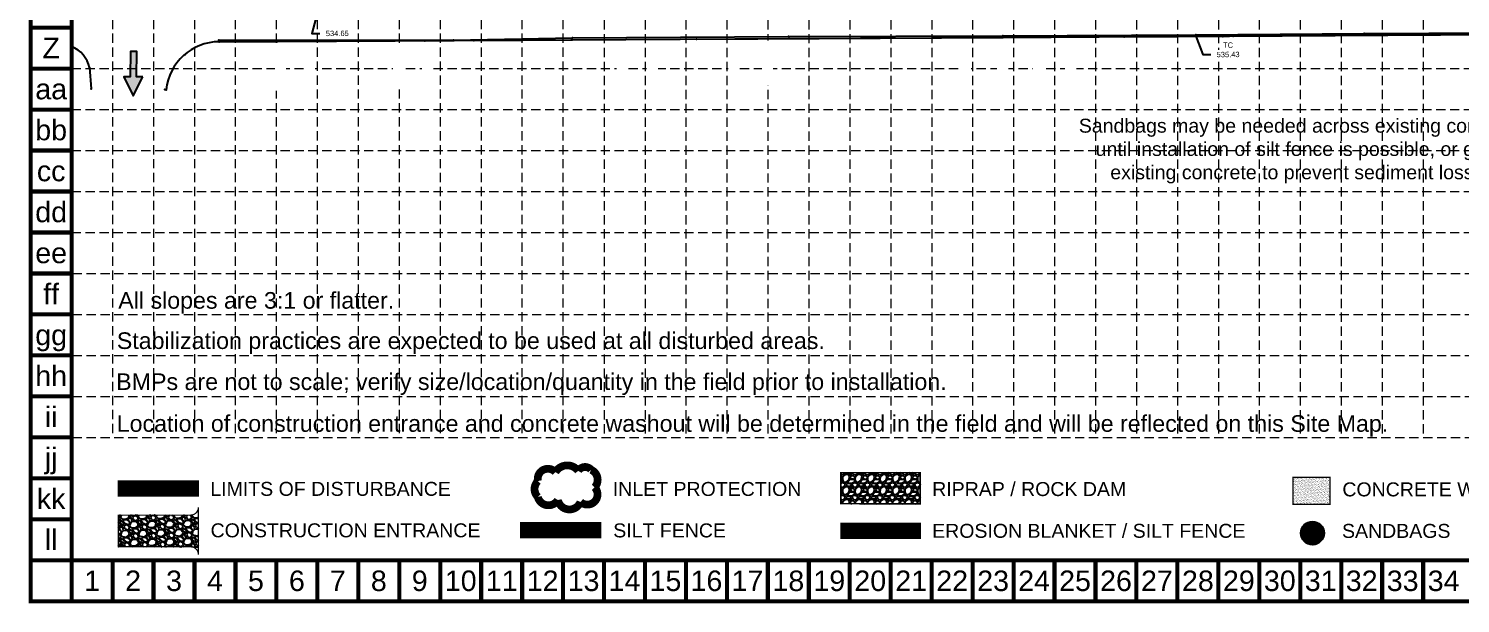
# Model space of a CAD drawing. Header units: feet. Extents: x 6046 to 7000, y 4530 to 5165.
# Drawn here: x 6046 to 6566, y 4568 to 4777 of the extents above; entities that cross this region are included whole.
import ezdxf
from ezdxf.enums import TextEntityAlignment as Align

# ---------------------------------------------------------------- set-up
doc = ezdxf.new("R2010")
doc.units = ezdxf.units.FT
doc.header["$LTSCALE"] = 30
doc.header["$MEASUREMENT"] = 0
for name, pattern in [('ACAD_ISO02W100', [15, 12, -3]), ('HIDDEN', [0.375, 0.25, -0.125]), ('LEADER_LINE', [2, 1, 1])]:
    doc.linetypes.add(name, pattern=pattern)
for name, color, linetype in [('1 FLOW ARROWS', 7, 'Continuous'), ('20070516_TOPO', 1, 'Continuous'), ('20070706_TOPO', 1, 'Continuous'), ('BASE', 7, 'Continuous'), ('GRID', 254, 'HIDDEN'), ('LEGEND', 1, 'Continuous'), ('PAVING_PLAN', 1, 'Continuous'), ('TOPO_MAP', 1, 'Continuous')]:
    doc.layers.add(name, color=color, linetype=linetype)
doc.styles.add("L200'", font='ARIAL.TTF', dxfattribs={"height": 0.001969})
doc.styles.get("Standard").update_dxf_attribs({"font": 'ARIAL.TTF'})

# ---------------------------------------------------------------- blocks, each defined once
blk = doc.blocks.new('arrow')
blk.add_lwpolyline([(-67, -25.4), (-59.3, -25.4), (-59.6, -56.1), (-51.9, -56.2), (-51.6, -25.5), (-44, -25.5), (-55.3, -2.4), (-67, -25.4)], close=True)
at = {"color": 254}
for points in [[(-44, -25.5), (-67, -25.4), (-55.3, -2.4), (-67, -25.4)], [(-59.6, -56.1), (-51.9, -56.2), (-59.3, -25.4), (-51.6, -25.5)]]:
    blk.add_solid(points, dxfattribs=at)

msp = doc.modelspace()

# ---------------------------------------------------------------- hatches: boundary and pattern name
h = msp.add_hatch()
h.set_pattern_fill('ANSI31', color=3, style=0)
edge = h.paths.add_edge_path()
edge.add_arc((6512.54, 4593.8), 4.21, 0, 360)
at = {"layer": 'BASE'}
h = msp.add_hatch(dxfattribs=at)
h.set_pattern_fill('AR-SAND', color=30, scale=0.392748, style=0)
h.set_pattern_definition([(37.5, (6837.7866, 4574.7898), (-0.0247405, 0.7567557), [0, -0.5969766, 0, -0.6676712, 0, -0.6382151]), (7.5, (6837.7866, 4574.7898), (0.6950758, 1.1083915), [0, -0.3220531, 0, -0.5380644, 0, -0.2061926]), (327.5, (6837.3035, 4574.7898), (1.2230722, 0.0022226), [0, -0.1963739, 0, -0.7069459, 0, -0.9229572]), (317.5, (6837.3035, 4574.7898), (1.1806494, 0.344705), [0, -0.0981869, 0, -0.4634423, 0, -0.5302094])])
h.paths.add_polyline_path([(6518.89, 4604.25), (6518.89, 4614.06), (6505.44, 4614.06), (6505.44, 4604.25)])
at = {"layer": 'LEGEND', "linetype": 'ACAD_ISO02W100'}
h = msp.add_hatch(dxfattribs=at)
h.set_pattern_fill('GRAVEL', color=240, scale=4.537691, style=0)
h.set_pattern_definition([(228.0128, (6018.16964, 4375.32462), (-36.30152384, -40.83922943), [0.610483, -60.437912]), (184.9697, (6017.76124, 4374.87085), (54.45230256, 4.53765204), [1.047608, -103.713136]), (132.5104, (6016.71758, 4374.7801), (45.3768727, -49.91464567), [0.73868, -73.12958]), (267.2737, (6014.94788, 4373.64568), (4.53767341, 90.75383099), [0.953995, -94.445505]), (292.8337, (6014.9025, 4372.69276), (-22.68850236, 54.45228151), [0.935468, -92.611438]), (357.2737, (6015.26551, 4371.8306), (-90.75383099, 4.53767341), [0.953995, -94.445505]), (37.6942, (6016.21843, 4371.78522), (-58.990022605, -45.376871287), [1.26161, -124.899273]), (72.2553, (6017.21672, 4372.55663), (31.763889215, 99.829195514), [1.19109, -117.917907]), (121.4296, (6017.57974, 4373.69105), (-36.30156922, 58.98996675), [0.957226, -94.76548]), (175.2364, (6017.0806, 4374.50784), (49.9146106, -4.53765306), [1.09282, -53.54822]), (222.3974, (6015.99154, 4374.59859), (-54.452331147, -49.91457038), [1.413255, -139.912343]), (138.8141, (6019.4402, 4373.6003), (-31.76385375, 27.2261367), [0.48236, -47.753957]), (171.4692, (6019.07717, 4373.91794), (58.98998149, -9.07541886), [0.91769, -90.85144]), (225, (6018.1696, 4374.054), (-5e-16, -4.537693), [0.641725, -5.775537]), (203.1986, (6017.852, 4374.5986), (22.6884562, 9.075389), [0.34558, -34.212447]), (291.8014, (6017.5344, 4374.4625), (-4.537691, 13.6130757), [0.488723, -23.947494]), (30.9638, (6017.7159, 4374.0087), (13.6130655, 9.0753942), [0.793774, -25.665287]), (161.5651, (6018.3965, 4374.4171), (9.075385, -4.537684), [0.573977, -13.775465]), (16.3895, (6014.9025, 4374.46246), (45.3769248, 13.61304137), [0.80408, -79.60402]), (70.3462, (6015.6739, 4374.68935), (-18.15074436, -49.914616), [0.674578, -66.783057]), (293.1986, (6018.3965, 4375.3246), (-9.075389, 22.6884562), [0.69116, -33.86687]), (343.6105, (6018.66878, 4374.68935), (-45.3769248, 13.61304137), [0.80408, -79.60402]), (339.444, (6014.9025, 4371.6491), (-22.6884658, 9.0753648), [0.7754, -37.994653]), (294.7751, (6015.62853, 4371.37683), (-22.68842197, 49.91462183), [0.649698, -64.320157]), (66.8014, (6018.4419, 4370.78693), (9.075389, 22.6884562), [0.69116, -33.86687]), (17.354, (6018.71416, 4371.4222), (-58.98999843, -18.15074098), [0.760658, -75.304914]), (69.444, (6016.21843, 4370.78693), (-9.0753648, -22.6884658), [0.3877, -38.382354]), (101.3099, (6018.1696, 4370.7869), (-4.5376807, 18.1507693), [0.231377, -22.9064]), (165.9638, (6018.1243, 4371.0138), (13.613077, -4.5376827), [0.93547, -17.77391]), (186.009, (6017.21672, 4371.2407), (45.3769137, 4.53768839), [0.866926, -85.825547]), (303.6901, (6017.7159, 4373.6003), (-4.5376975, 9.075381), [0.654435, -15.706443]), (353.1572, (6018.07888, 4373.05578), (77.14075232, -9.07541926), [1.142563, -113.11359]), (60.9454, (6019.2133, 4372.91965), (-18.15076605, -31.7638421), [0.467183, -46.25121]), (90, (6019.44, 4373.328), (-4.53769, 4.53769), [0.27226, -4.26543]), (120.2564, (6017.12597, 4371.37683), (18.15074273, -31.76385152), [0.630394, -62.40923]), (48.0128, (6016.80833, 4371.92135), (36.30152384, 40.83922943), [1.220966, -59.82743]), (0, (6017.625, 4372.829), (4.53769, 4.53769), [1.1798, -3.35789]), (325.3048, (6018.8049, 4372.8289), (-45.37688877, 31.76387945), [0.717473, -71.02973]), (254.0546, (6019.3948, 4372.4205), (-4.537691, -18.1507665), [0.660697, -32.374196]), (207.646, (6019.2133, 4371.78522), (-86.21611914, -45.376949825), [1.075728, -106.497232]), (175.4261, (6018.26039, 4371.28608), (-58.989991806, 4.53766789), [1.13805, -112.666678])])
h.paths.add_polyline_path([(6341.04, 4604.49), (6369.92, 4604.44), (6369.92, 4615.78), (6341.04, 4615.74)])
at = {"layer": 'LEGEND'}
h = msp.add_hatch(dxfattribs=at)
h.set_pattern_fill('GRAVEL', color=4, scale=4.587367, angle=-43.9343, style=0)
h.set_pattern_definition([(184.078545, (-333.73067, 1813.9211), (-55.074020746, -4.268866423), [0.617166, -61.0995483]), (141.0354448, (-334.34627, 1813.87722), (42.825203251, -34.8908756047), [1.0590763, -104.848522]), (88.576145, (-335.16974, 1814.5432), (-1.976265105, -68.167476651), [0.7467683, -73.9301576]), (223.339445, (-337.25383, 1814.95864), (66.960807676, 62.8877541064), [0.964439, -95.4794346]), (248.899445, (-337.95527, 1814.29673), (21.676678409, 55.556705049), [0.9457087, -93.6252896]), (313.339445, (-338.29573, 1813.41443), (-62.8877541064, 66.960807676), [0.964439, -95.4794346]), (353.7599448, (-337.63382, 1812.713), (-74.7745317606, 8.341990877), [1.275421, -126.2665912]), (28.3210448, (-336.36595, 1812.57437), (93.147753898, 50.3975673507), [1.204129, -119.2087982]), (77.495345, (-335.30596, 1813.14562), (14.948953294, 68.40881888), [0.967705, -95.8029128]), (131.302145, (-335.09643, 1814.09037), (33.15599831, -38.315014592), [1.1047848, -54.134434]), (178.4631448, (-335.82562, 1814.92033), (-74.653871351, 1.8555906255), [1.4287264, -141.444015]), (94.879845, (-334.01517, 1811.77457), (-4.02754312, 42.101233361), [0.4876417, -48.2767374]), (127.534945, (-334.05665, 1812.26045), (36.580133403, -47.984319435), [0.9277354, -91.846024]), (181.065745, (-334.622, 1812.996), (-3.1828655, -3.3035313), [0.64875, -5.8387644]), (159.264345, (-334.4712, 1813.61535), (22.88338353, -9.30725668), [0.3493647, -34.586983]), (247.867145, (-334.7979, 1813.73905), (6.24506436, 13.09345584), [0.4940732, -24.2096564]), (347.029545, (-334.98405, 1813.2814), (16.27632108, -2.94151845), [0.8024636, -25.9462547]), (117.630845, (-334.202, 1813.1013), (3.42420253, -9.66925532), [0.5802607, -13.92627]), (332.455245, (-336.71395, 1815.5851), (42.583879975, -21.918085162), [0.8128815, -80.4754729]), (26.411945, (-335.9932, 1815.2092), (-48.22562139, -23.60739697), [0.6819626, -67.5141557]), (249.264345, (-333.5655, 1813.762), (9.30725668, 22.88338353), [0.6987248, -34.237623]), (299.676245, (-333.81288, 1813.1085), (-23.486739489, 41.7392184775), [0.8128815, -80.4754729]), (295.509745, (-338.68733, 1813.5369), (-10.151941107, 22.52137555), [0.7838893, -38.410595]), (250.840845, (-338.34973, 1812.82945), (18.493894765, 52.253141571), [0.65681, -65.0242933]), (22.867145, (-336.7153, 1810.4266), (22.521386426, 10.15191716), [0.6987248, -34.237623]), (333.419745, (-336.0715, 1810.69814), (-55.677340311, 28.16314187), [0.768985, -76.1293048]), (25.509745, (-338.33405, 1811.9862), (-22.52137555, -10.151941107), [0.3919447, -38.8025396]), (57.375645, (-336.9135, 1810.6176), (9.4279379, 16.39698042), [0.23391, -23.157163]), (122.029545, (-336.7874, 1810.8146), (6.72773425, -12.85211901), [0.9457087, -17.9684882]), (142.074745, (-337.28898, 1811.61634), (36.218163957, -28.525116038), [0.8764165, -86.7651112]), (259.755845, (-335.2705, 1812.984), (3.0621929, 9.78992776), [0.6615993, -15.8783873]), (309.2229448, (-335.38817, 1812.33301), (49.7942576813, -60.7157810943), [1.1550716, -114.3518865]), (17.011145, (-334.65777, 1811.4382), (-35.494173678, -10.393254983), [0.472297, -46.757539]), (46.065745, (-334.206, 1811.5764), (-0.1206658, 6.4863947), [0.275242, -4.3121252]), (76.322145, (-337.25957, 1811.7791), (-9.065955096, -35.856161496), [0.6372954, -63.0924474]), (4.078545, (-337.10887, 1812.39833), (55.074020746, 4.268866423), [1.234332, -60.4823822]), (316.065745, (-335.8777, 1812.486), (6.4863947, 0.1206658), [1.1927155, -3.3946518]), (281.370545, (-335.01875, 1811.65857), (-10.755204725, 54.953366721), [0.725327, -71.8073167]), (210.120345, (-334.87575, 1810.9475), (-16.034988213, -10.031257276), [0.6679298, -32.7286084]), (163.7117448, (-335.45349, 1810.6123), (-94.595730214, 27.4390838677), [1.0875042, -107.6630967]), (131.4918448, (-336.49734, 1810.91732), (-39.76304712, 44.680753119), [1.150507, -113.9000812])])
edge = h.paths.add_edge_path()
edge.add_line((6107.47, 4586), (6107.47, 4603.2))
edge.add_arc((6104.6, 4603.2), 2.87, -89.9609, 0, ccw=False)
edge.add_line((6104.6, 4600.33), (6078.32, 4600.33))
edge.add_line((6078.32, 4600.33), (6078.32, 4588.85))
edge.add_line((6078.32, 4588.85), (6104.6, 4588.86))
edge.add_arc((6104.6, 4586), 2.87, 0, 90.0391, ccw=False)

# ---------------------------------------------------------------- linework, layer by layer
at = {"color": 3}
msp.add_circle((6512.54, 4593.8), 4.21, dxfattribs=at)
at = {"layer": '20070516_TOPO', "color": 7, "linetype": 'Continuous'}
for p, q in [((6200.23, 4772.9), (6243.43, 4773.75)), ((6243.43, 4773.75), (6321.99, 4774.26)), ((6321.99, 4774.26), (6399.97, 4774.5)), ((6322.21, 4773.5), (6400.01, 4773.89)), ((6399.97, 4774.5), (6470.18, 4774.91)), ((6400.01, 4773.89), (6470.13, 4774.34)), ((6470.13, 4774.34), (6531.28, 4774.75)), ((6470.18, 4774.91), (6531.4, 4775.34)), ((6531.28, 4774.75), (6638.66, 4775.22)), ((6531.4, 4775.34), (6637.78, 4775.95)), ((6114.94, 4772.89), (6200.23, 4772.9)), ((6115, 4772.36), (6243.18, 4773.04)), ((6243.18, 4773.04), (6322.21, 4773.5))]:
    msp.add_line(p, q, dxfattribs=at)
msp.add_arc((6115.1, 4752.88), 19.48, 90.3032, 174.0699, dxfattribs=at)
for p in [(6243.43, 4773.75), (6321.99, 4774.26), (6399.97, 4774.5), (6400.01, 4773.89), (6470.13, 4774.34), (6470.18, 4774.91), (6531.28, 4774.75), (6531.4, 4775.34), (6114.94, 4772.89), (6115, 4772.36), (6200.23, 4772.9), (6243.18, 4773.04), (6322.21, 4773.5), (6095.27, 4754.97), (6095.72, 4754.89)]:
    msp.add_point(p, dxfattribs=at)
at = {"layer": '20070706_TOPO', "color": 7, "linetype": 'Continuous'}
for p, q in [((6288.55, 4773.32), (6399.97, 4773.95)), ((6444.05, 4774.13), (6886.09, 4776.81)), ((6207.62, 4772.81), (6243.36, 4773.03)), ((6067.82, 4762.95), (6068.5, 4755.26))]:
    msp.add_line(p, q, dxfattribs=at)
msp.add_arc((6057.48, 4760.81), 10.56, 11.6967, 68.1976, dxfattribs=at)
for p in [(6399.97, 4773.95), (6444.05, 4774.13), (6479.92, 4774.23), (6483.69, 4774.43), (6189.83, 4772.71), (6207.62, 4772.81), (6243.36, 4773.03), (6288.55, 4773.32), (6102.69, 4767.68), (6067.82, 4762.96), (6067.82, 4762.95), (6068.5, 4755.26)]:
    msp.add_point(p, dxfattribs=at)
at = {"layer": 'BASE', "const_width": 1.49}
for points in [[(6061.37, 4777.5), (6046.48, 4777.5)], [(6061.37, 4762.61), (6046.48, 4762.61)], [(6061.37, 4747.71), (6046.48, 4747.71)], [(6061.37, 4732.82), (6046.48, 4732.82)], [(6061.37, 4717.93), (6046.48, 4717.93)], [(6061.37, 4703.04), (6046.48, 4703.04)], [(6061.37, 4688.15), (6046.48, 4688.15)], [(6061.37, 4673.26), (6046.48, 4673.26)], [(6061.37, 4658.37), (6046.48, 4658.37)], [(6061.37, 4643.48), (6046.48, 4643.48)], [(6061.37, 4628.58), (6046.48, 4628.58)], [(6061.37, 4613.69), (6046.48, 4613.69)], [(6061.37, 4598.8), (6046.48, 4598.8)], [(6061.37, 4583.91), (6046.48, 4583.91)], [(6061.37, 4569.02), (6061.37, 4583.91)], [(6076.26, 4569.02), (6076.26, 4583.91)], [(6091.15, 4569.02), (6091.15, 4583.91)], [(6106.04, 4569.02), (6106.04, 4583.91)], [(6120.94, 4569.02), (6120.94, 4583.91)], [(6135.83, 4569.02), (6135.83, 4583.91)], [(6150.72, 4569.02), (6150.72, 4583.91)], [(6165.61, 4569.02), (6165.61, 4583.91)], [(6180.5, 4569.02), (6180.5, 4583.91)], [(6195.39, 4569.02), (6195.39, 4583.91)], [(6210.28, 4569.02), (6210.28, 4583.91)], [(6225.17, 4569.02), (6225.17, 4583.91)], [(6240.07, 4569.02), (6240.07, 4583.91)], [(6254.96, 4569.02), (6254.96, 4583.91)], [(6269.85, 4569.02), (6269.85, 4583.91)], [(6284.74, 4569.02), (6284.74, 4583.91)], [(6299.63, 4569.02), (6299.63, 4583.91)], [(6314.52, 4569.02), (6314.52, 4583.91)], [(6329.41, 4569.02), (6329.41, 4583.91)], [(6344.3, 4569.02), (6344.3, 4583.91)], [(6359.2, 4569.02), (6359.2, 4583.91)], [(6374.09, 4569.02), (6374.09, 4583.91)], [(6388.98, 4569.02), (6388.98, 4583.91)], [(6403.87, 4569.02), (6403.87, 4583.91)], [(6418.76, 4569.02), (6418.76, 4583.91)], [(6433.65, 4569.02), (6433.65, 4583.91)], [(6448.54, 4569.02), (6448.54, 4583.91)], [(6463.43, 4569.02), (6463.43, 4583.91)], [(6478.33, 4569.02), (6478.33, 4583.91)], [(6493.22, 4569.02), (6493.22, 4583.91)], [(6508.11, 4569.02), (6508.11, 4583.91)], [(6523, 4569.02), (6523, 4583.91)], [(6537.89, 4569.02), (6537.89, 4583.91)], [(6552.78, 4569.02), (6552.78, 4583.91)]]:
    msp.add_lwpolyline(points, dxfattribs=at)
at = {"layer": 'BASE', "color": 30, "const_width": 0.491}
msp.add_lwpolyline([(6505.44, 4604.25), (6518.89, 4604.25), (6518.89, 4614.06), (6505.44, 4614.06)], close=True, dxfattribs=at)
at = {"layer": 'GRID', "color": 252, "linetype": 'HIDDEN', "lineweight": 0, "ltscale": 0.45}
for p, q in [((6076.21, 5149.92), (6076.21, 4628.52)), ((6091.1, 5149.92), (6091.1, 4628.52)), ((6105.99, 5149.92), (6105.99, 4628.52)), ((6120.89, 5149.92), (6120.89, 4628.52)), ((6135.78, 5149.92), (6135.78, 4628.52)), ((6150.67, 5149.92), (6150.67, 4628.52)), ((6165.56, 5149.92), (6165.56, 4628.52)), ((6180.45, 5149.92), (6180.45, 4628.52)), ((6195.34, 5149.92), (6195.34, 4628.52)), ((6210.23, 5149.92), (6210.23, 4628.52)), ((6225.12, 5149.92), (6225.12, 4628.52)), ((6240.02, 5149.92), (6240.02, 4628.52)), ((6254.96, 5149.78), (6254.96, 4628.52)), ((6269.85, 5149.78), (6269.85, 4628.52)), ((6284.74, 5149.78), (6284.74, 4628.52)), ((6299.63, 5149.78), (6299.63, 4628.52)), ((6314.52, 5149.78), (6314.52, 4628.52)), ((6329.41, 5149.78), (6329.41, 4628.52)), ((6344.3, 5149.78), (6344.3, 4628.52)), ((6359.2, 5149.78), (6359.2, 4628.52)), ((6374.09, 5149.78), (6374.09, 4628.52)), ((6388.98, 5149.78), (6388.98, 4628.52)), ((6403.87, 5149.78), (6403.87, 4628.52)), ((6418.76, 5149.78), (6418.76, 4628.52)), ((6433.65, 5149.78), (6433.65, 4628.52)), ((6448.54, 5149.78), (6448.54, 4628.52)), ((6463.43, 5149.78), (6463.43, 4628.52)), ((6478.33, 5149.78), (6478.33, 4628.52)), ((6493.22, 5149.78), (6493.22, 4628.52)), ((6508.11, 5149.78), (6508.11, 4628.52)), ((6523, 5149.78), (6523, 4628.52)), ((6537.89, 5149.78), (6537.89, 4628.52)), ((6552.78, 5149.78), (6552.78, 4628.52)), ((6061.37, 4762.61), (6984.63, 4762.61)), ((6061.37, 4747.71), (6984.63, 4747.71)), ((6061.37, 4732.82), (6984.63, 4732.82)), ((6061.37, 4717.93), (6984.63, 4717.93)), ((6061.37, 4703.04), (6984.63, 4703.04)), ((6061.7, 4688.08), (6984.96, 4688.08)), ((6061.7, 4673.19), (6984.96, 4673.19)), ((6061.7, 4658.3), (6984.96, 4658.3)), ((6061.7, 4643.41), (6984.96, 4643.41)), ((6061.7, 4628.52), (6984.96, 4628.52))]:
    msp.add_line(p, q, dxfattribs=at)
at = {"layer": 'LEGEND', "color": 170, "ltscale": 100, "const_width": 2.82}
msp.add_lwpolyline([(6237.29, 4615.94, 0.520567), (6237.29, 4615.94, 0.765195), (6230.91, 4612.72, 0.417879), (6230.87, 4606.94, 0.6649), (6238.17, 4605.82, 0.744833), (6246.4, 4605.13, 0.975642), (6251.53, 4610.43, 0.520567), (6250.25, 4616.81, 0.520567), (6245.57, 4616.39, 0.540264), (6237.29, 4615.94)], format="xyb", close=True, dxfattribs=at)
at = {"layer": 'LEGEND', "color": 1, "linetype": 'HIDDEN', "const_width": 5.9}
msp.add_lwpolyline([(6078.11, 4609.98), (6107.7, 4609.98)], dxfattribs=at)
at = {"layer": 'LEGEND', "color": 240, "const_width": 0.567}
msp.add_lwpolyline([(6341.04, 4604.49), (6369.92, 4604.44), (6369.92, 4615.78), (6341.04, 4615.74)], close=True, dxfattribs=at)
at = {"layer": 'LEGEND', "color": 4, "const_width": 0.459}
msp.add_lwpolyline([(6107.47, 4586), (6107.47, 4603.2, -0.414014), (6104.6, 4600.33), (6078.32, 4600.33), (6078.32, 4588.85), (6104.6, 4588.86, -0.414413)], format="xyb", close=True, dxfattribs=at)
at = {"layer": 'LEGEND', "color": 200, "const_width": 5.9}
msp.add_lwpolyline([(6224.43, 4594.91), (6254.02, 4594.91)], dxfattribs=at)
at = {"layer": 'LEGEND', "color": 84, "const_width": 5.9}
msp.add_lwpolyline([(6340.89, 4594.65), (6370.21, 4594.65)], dxfattribs=at)
at = {"layer": 'TOPO_MAP', "color": 35, "linetype": 'LEADER_LINE', "flags": 128}
for points in [[(6155.09, 4799.44), (6148.74, 4775.34), (6151.67, 4775.36)], [(6470.13, 4774.34), (6472.64, 4767.66), (6475.57, 4767.67)]]:
    msp.add_lwpolyline(points, dxfattribs=at)

# ---------------------------------------------------------------- texts
at = {"color": 3, "insert": (6519.85, 4744.39), "char_height": 5.07778, "width": 189.5784, "attachment_point": 2}
msp.add_mtext('{\\C7;Sandbags may be needed across existing concrete aprons until installation of silt fence is possible, or grade below existing concrete to prevent sediment loss to street. }', dxfattribs=at)
at = {"layer": 'BASE'}
for s, height, p in [('Z', 7.45, (6053.93, 4770.05)), ('aa', 7.446, (6053.93, 4755.16)), ('bb', 7.446, (6053.93, 4740.27)), ('cc', 7.446, (6053.93, 4725.38)), ('dd', 7.446, (6053.93, 4710.49)), ('ee', 7.446, (6053.93, 4695.6)), ('ff', 7.446, (6053.93, 4680.7)), ('gg', 7.446, (6053.93, 4665.81)), ('hh', 7.446, (6053.93, 4650.92)), ('ii', 7.446, (6053.93, 4636.03)), ('jj', 7.446, (6053.93, 4621.14)), ('kk', 7.446, (6053.93, 4606.25)), ('ll', 7.446, (6053.93, 4591.36)), ('1', 7.45, (6068.82, 4576.47)), ('2', 7.45, (6083.71, 4576.47)), ('3', 7.45, (6098.6, 4576.47)), ('4', 7.45, (6113.49, 4576.47)), ('5', 7.45, (6128.38, 4576.47)), ('6', 7.45, (6143.27, 4576.47)), ('7', 7.45, (6158.16, 4576.47)), ('8', 7.45, (6173.06, 4576.47)), ('9', 7.45, (6187.95, 4576.47)), ('10', 7.446, (6202.84, 4576.47)), ('11', 7.446, (6217.73, 4576.47)), ('12', 7.446, (6232.62, 4576.47)), ('13', 7.446, (6247.51, 4576.47)), ('14', 7.446, (6262.4, 4576.47)), ('15', 7.446, (6277.29, 4576.47)), ('16', 7.446, (6292.19, 4576.47)), ('17', 7.446, (6307.08, 4576.47)), ('18', 7.446, (6321.97, 4576.47)), ('19', 7.446, (6336.86, 4576.47)), ('20', 7.446, (6351.75, 4576.47)), ('21', 7.446, (6366.64, 4576.47)), ('22', 7.446, (6381.53, 4576.47)), ('23', 7.446, (6396.42, 4576.47)), ('24', 7.446, (6411.32, 4576.47)), ('25', 7.446, (6426.21, 4576.47)), ('26', 7.446, (6441.1, 4576.47)), ('27', 7.446, (6455.99, 4576.47)), ('28', 7.446, (6470.88, 4576.47)), ('29', 7.446, (6485.77, 4576.47)), ('30', 7.446, (6500.66, 4576.47)), ('31', 7.446, (6515.55, 4576.47)), ('32', 7.446, (6530.45, 4576.47)), ('33', 7.446, (6545.34, 4576.47)), ('34', 7.446, (6560.23, 4576.47))]:
    msp.add_text(s, height=height, dxfattribs=at).set_placement(p, align=Align.MIDDLE_CENTER)
at = {"layer": 'BASE', "color": 7, "style": "L200'"}
for s, height, p in [('All slopes are 3:1 or flatter.', 6.0391, (6078.32, 4675.35)), ('Stabilization practices are expected to be used at all disturbed areas.', 6.0391, (6077.8, 4660.71)), ('BMPs are not to scale; verify size/location/quantity in the field prior to installation.', 6.0391, (6077.58, 4645.81)), ('Location of construction entrance and concrete washout will be determined in the field and will be reflected on this Site Map.', 6.03906, (6077.76, 4630.61))]:
    msp.add_text(s, height=height, dxfattribs=at).set_placement(p)
at = {"layer": 'LEGEND', "color": 7, "style": "L200'"}
for s, height, p in [('LIMITS OF DISTURBANCE', 5.0778, (6111.79, 4607.34)), ('INLET PROTECTION', 5.0778, (6258.14, 4607.3)), ('RIPRAP / ROCK DAM', 5.0778, (6374.28, 4607.27)), ('CONCRETE WASHOUT', 5.0778, (6523.42, 4607.15)), ('CONSTRUCTION ENTRANCE', 5.0778, (6111.9, 4592.27)), ('SILT FENCE', 5.078, (6258.3, 4592.24)), ('EROSION BLANKET / SILT FENCE', 5.0778, (6374.26, 4592.09)), ('SANDBAGS', 5.078, (6523.29, 4592.06))]:
    msp.add_text(s, height=height, dxfattribs=at).set_placement(p)

# ---------------------------------------------------------------- next in the draw order: wipeouts: each hides what was drawn before it
for points, layer in [([(6089.79, 4766.61), (6089.71, 4783.26), (6085.63, 4783.24), (6085.71, 4766.59)], 'PAVING_PLAN'), ([(6139.41, 4754.57), (6139.32, 4771.11), (6135.24, 4771.09), (6135.33, 4754.55)], 'PAVING_PLAN'), ([(6149.84, 4754.46), (6149.76, 4771), (6145.68, 4770.98), (6145.76, 4754.44)], 'PAVING_PLAN'), ([(6182.39, 4755.07), (6182.31, 4771.15), (6178.23, 4771.13), (6178.31, 4755.05)], 'PAVING_PLAN'), ([(6192.83, 4755.03), (6192.75, 4771.11), (6188.67, 4771.09), (6188.75, 4755.01)], 'PAVING_PLAN'), ([(6263.72, 4755.56), (6263.64, 4771.64), (6259.56, 4771.62), (6259.64, 4755.54)], 'PAVING_PLAN'), ([(6274.62, 4755.88), (6274.54, 4771.96), (6270.46, 4771.94), (6270.54, 4755.86)], 'PAVING_PLAN'), ([(6304.31, 4755.92), (6304.23, 4771.88), (6300.15, 4771.86), (6300.23, 4755.9)], 'PAVING_PLAN'), ([(6316.44, 4756.6), (6316.36, 4772.79), (6312.28, 4772.77), (6312.36, 4756.58)], 'PAVING_PLAN'), ([(6388.39, 4756.26), (6388.31, 4772.34), (6384.23, 4772.32), (6384.31, 4756.24)], 'PAVING_PLAN'), ([(6402, 4755.77), (6401.92, 4772.31), (6397.84, 4772.29), (6397.92, 4755.75)], 'PAVING_PLAN'), ([(6414.91, 4755.98), (6414.82, 4772.52), (6410.74, 4772.5), (6410.83, 4755.96)], 'PAVING_PLAN'), ([(6426.68, 4756.01), (6426.6, 4772.54), (6422.52, 4772.52), (6422.6, 4755.99)], 'PAVING_PLAN'), ([(6152.47, 4773.71), (6163.49, 4773.77), (6163.47, 4777.08), (6152.45, 4777.02)], 'TOPO_MAP'), ([(6476.37, 4766.02), (6487.39, 4766.08), (6487.37, 4769.4), (6476.35, 4769.34)], 'TOPO_MAP')]:
    msp.add_wipeout(points).dxf.layer = layer

# ---------------------------------------------------------------- next in the draw order: block references
at = {"layer": '1 FLOW ARROWS', "xscale": 0.2999999999992724, "yscale": 0.2999999999992724, "zscale": 0.3, "rotation": 180}
msp.add_blockref('arrow', (6067.15, 4751.93), dxfattribs=at)

# ---------------------------------------------------------------- next in the draw order: texts
at = {"layer": 'TOPO_MAP', "color": 35, "linetype": 'Continuous'}
for s, p in [('534.65', (6157.97, 4776.37)), ('535.43', (6481.86, 4768.69))]:
    msp.add_text(s, height=1.95, rotation=0.325, dxfattribs=at).set_placement(p, align=Align.TOP_CENTER)

# ---------------------------------------------------------------- next in the draw order: wipeouts: each hides what was drawn before it
msp.add_wipeout([(6479.65, 4769.45), (6484.07, 4769.48), (6484.06, 4772.79), (6479.63, 4772.77)]).dxf.layer = 'TOPO_MAP'

# ---------------------------------------------------------------- next in the draw order: linework, layer by layer
at = {"layer": 'BASE', "const_width": 1.49}
for points in [[(6046.48, 4569.02), (6999.52, 4569.02), (6999.52, 5164.67), (6046.48, 5164.67)], [(6061.34, 4583.91), (6984.67, 4583.88), (6984.65, 5149.79), (6061.53, 5149.8)]]:
    msp.add_lwpolyline(points, close=True, dxfattribs=at)

# ---------------------------------------------------------------- next in the draw order: texts
at = {"layer": 'TOPO_MAP', "color": 35, "linetype": 'Continuous'}
msp.add_text('TC', height=1.95, rotation=0.325, dxfattribs=at).set_placement((6481.85, 4772.1), align=Align.TOP_CENTER)

doc.saveas('drawing.dxf')
